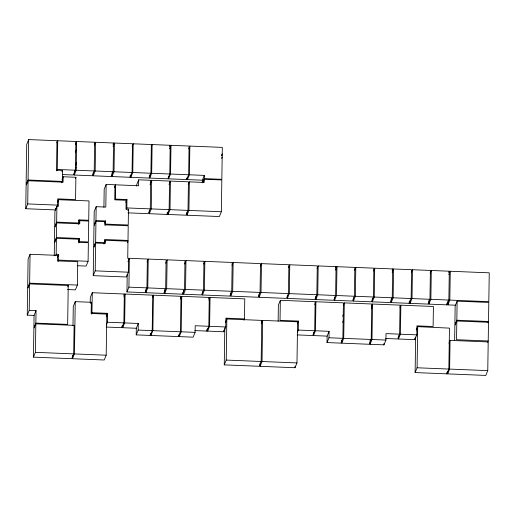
<?xml version="1.0" encoding="UTF-8"?>
<svg xmlns="http://www.w3.org/2000/svg" width="515" height="515" viewBox="0 0 515 515"><rect width="100%" height="100%" fill="white"/><g stroke="black" fill="none" stroke-linecap="round" stroke-linejoin="round"><path stroke-width="0.77" d="M127.218 274.321L126.948 291.947L144.96 292.675L146.93 287.872L147.367 259.032L129.355 258.305L127.952 261.736M327.128 336.121L313.506 335.568L315.476 330.772L329.091 331.319L327.128 336.121L327.025 342.572L340.917 343.132L342.887 338.329L343.428 302.852L315.914 301.745L314.794 304.487M25.75 208.723L26.104 185.555L28.068 180.752L63.1 182.168L63.184 176.761L75.892 177.276L75.557 199.595L57.68 198.874L57.583 205.125L55.614 209.927L25.75 208.723L27.72 203.921L28.068 180.752M28.692 139.578L26.729 144.374L26.111 184.788L28.08 179.986L28.692 139.578L56.959 140.717L56.515 170.201L62.489 170.446L62.328 181.428L61.761 182.799M27.256 315.135L27.656 288.735L29.625 283.932L68.238 285.49L67.652 324.392L35.85 323.111L33.881 327.907L34.074 315.412L36.044 310.609L29.226 310.339L27.256 315.135L34.074 315.412M29.226 310.339L29.625 283.932M30.076 254.275L28.113 259.071L27.668 287.943L29.638 283.141L30.076 254.275L57.609 255.382L57.526 260.905L77.726 261.717L77.372 285.065L75.402 289.868L67.446 289.546M33.436 357.146L33.874 328.628L35.838 323.826L74.102 325.371L73.664 353.889L71.701 358.691L33.436 357.146L35.406 352.344L35.838 323.826M35.85 323.111L36.044 310.609M54.255 255.858L54.448 243.119L56.418 238.316L78.698 239.218L78.653 242.359L88.374 242.752L88.097 261.285L86.127 266.081L77.359 265.734M55.614 209.927L55.639 208.363M56.747 170.845L57.307 169.474L57.744 140.75L75.84 141.477L75.402 170.201L73.439 175.003L62.424 174.559M55.614 255.62L56.174 254.249L56.418 238.316M56.65 222.898L54.68 227.701L54.461 242.327L56.425 237.524L56.65 222.898L79.748 223.832L79.799 220.69L88.709 221.051L88.387 241.96L79.484 241.599L78.917 242.971M56.901 206.219L54.931 211.021L54.693 226.909L56.663 222.107L56.901 206.219L58.472 206.283L58.575 199.704L89.011 200.934L88.722 220.259L78.995 219.866L78.435 221.238M58.028 261.466L58.594 260.094L58.678 254.352L56.174 254.249M74.231 175.036C73.6 170.69 77.565 167.285 76.317 162.811L76.638 141.509L94.638 142.237L94.206 170.961L92.237 175.757L74.231 175.036L76.201 170.233L76.246 167.504M72.982 325.744L73.278 306.444L75.248 301.642L91.342 302.292L91.174 313.481L106.811 314.111L106.193 355.202L104.223 359.998L72.486 358.723L72.531 355.505M72.486 358.723L74.45 353.921L75.248 301.642M78.995 219.866L78.95 223.008L56.663 222.107M79.484 241.599L79.529 238.458L56.425 237.524M90.228 302.318L90.305 297.522L92.275 292.72L124.315 294.014L123.877 322.886L121.907 327.682L106.315 327.057M94.483 145.018L95.61 142.275L113.558 143.003L113.12 171.72L111.156 176.523L93.202 175.802L93.254 172.609M91.406 314.086L91.966 312.714L92.275 292.72M93.234 275.66L93.659 247.844L95.623 243.048L105.318 243.434L105.363 240.293L127.984 241.207L127.726 258.24L128.538 258.273L128.332 272.197L126.362 276.993L93.234 275.66L95.204 270.858L95.623 243.048M93.202 175.802L95.172 170.999L95.61 142.275M95.951 221.341L93.988 226.143L93.666 247.052L95.636 242.25L95.951 221.341L104.86 221.701L104.815 224.843L128.216 225.789L127.997 240.441L127.43 241.812M96.176 206.689L94.206 211.485L94 225.345L95.964 220.549L96.176 206.689L105.807 207.075L106.154 184.434L114.974 184.788L114.742 199.826L126.13 200.284L125.995 209.096L128.467 209.193L128.229 224.997L105.614 224.083L105.047 225.454M103.914 207.191L104.185 189.23L106.154 184.434M103.985 243.981L104.545 242.61L104.59 239.501L127.997 240.441M105.614 224.083L105.659 220.941L95.964 220.549M106.38 324.965L107.506 322.223L107.641 313.345L91.966 312.714M113.043 146.466L114.446 143.035L132.497 143.762L132.065 172.486L130.095 177.282L112.045 176.555L112.103 172.57M112.045 176.555L114.015 171.759L114.446 143.035M127.984 212.856L148.294 213.667L150.258 208.871L150.695 180.295L138.677 179.806L138.587 185.741L115.618 184.814L115.405 199.086L126.954 199.55L126.825 207.931L126.265 209.302M121.907 327.682L121.933 326.079M122.692 327.714L124.656 322.918L138.278 323.465L136.308 328.261L122.692 327.714L122.725 325.306M124.656 322.918L125.1 294.046L152.743 295.159L152.202 330.636L150.238 335.439L136.211 334.872L136.308 328.261M130.095 177.282L130.121 175.692M126.948 291.947L128.917 287.145L129.355 258.305M132.091 146.537L133.211 143.794L151.352 144.522L150.914 173.246L148.944 178.048L130.81 177.315L130.849 174.92M130.81 177.315L132.78 172.512L133.211 143.794M136.687 186.089L136.707 184.608L138.677 179.806M136.211 334.872L138.174 330.07L138.278 323.465M147.103 261.813L148.23 259.071L166.107 259.792L165.669 288.632L163.699 293.428L145.822 292.707L145.874 289.501M145.822 292.707L147.792 287.911L148.23 259.071M151.281 146.614L152.125 144.554L170.201 145.288L169.763 174.006L167.793 178.808L149.717 178.074L149.768 174.888M150 184.447L151.693 180.334L169.57 181.055L169.132 209.631L167.163 214.427L149.286 213.706L149.337 210.532M149.717 178.074L151.687 173.278L152.125 144.554M149.286 213.706L151.256 208.91L151.693 180.334M150.238 335.439L150.258 333.862M152.582 297.245L153.425 295.185L180.965 296.299L180.424 331.776L178.454 336.578L150.914 335.465L150.953 333.102M150.914 335.465L152.884 330.669L153.425 295.185M165.695 263.255L167.105 259.83L184.982 260.551L184.544 289.391L182.574 294.187L164.697 293.466L164.755 289.462M167.163 214.427L167.188 212.843M164.697 293.466L166.667 288.67L167.105 259.83M169.036 184.518L170.446 181.087L188.439 181.814L188.007 210.39L186.037 215.193L168.038 214.465L168.077 212.083M169.577 148.745L170.986 145.32L189.076 146.048L188.638 174.765L186.668 179.568L168.579 178.84L168.617 176.445M168.038 214.465L170.008 209.663L170.446 181.087M168.579 178.84L170.549 174.038L170.986 145.32M178.454 336.578L178.48 335.001M180.623 299.073L181.75 296.331L209.257 297.438L208.82 326.278L195.198 325.731L195.101 332.368L193.131 337.171L179.239 336.61L179.278 334.241M179.239 336.61L181.209 331.808L181.75 296.331M182.574 294.187L182.6 292.591M184.57 264.021L185.979 260.59L203.946 261.317L203.509 290.157L201.539 294.953L183.572 294.232L183.63 290.222M186.668 179.568L186.694 177.971M183.572 294.232L185.542 289.43L185.979 260.59M187.454 179.6L189.423 174.797L204.313 175.403L202.344 180.199L187.454 179.6L187.492 177.205M202.846 182.677L204.255 179.252L221.83 179.96L221.347 211.736L219.377 216.538L186.945 215.225L186.99 212.051M186.945 215.225L188.915 210.429L189.346 181.853L204.204 182.452L204.255 179.252M189.423 174.797L189.861 146.08L222.319 147.387L221.836 179.31L204.262 178.602L202.575 182.716M202.305 182.6L202.344 180.199M203.728 264.092L204.848 261.35L232.181 262.457L231.744 291.297L229.774 296.093L202.447 294.992L202.492 291.786M204.262 178.602L204.313 175.403M202.447 294.992L204.41 290.19L204.848 261.35M194.837 330.598L206.85 331.081L206.876 329.478M208.916 300.213L210.043 297.47L244.773 298.874L244.464 318.901L225.879 318.154L225.75 326.967L223.78 331.763L207.635 331.113L207.674 328.712M207.635 331.113L209.605 326.31L210.043 297.47M223.78 331.763L223.806 330.16M225.441 322.416L226.851 318.985L261.787 320.394L261.163 361.485L259.193 366.281L224.257 364.871L224.823 327.733M224.257 364.871L226.227 360.075L226.851 318.985M232.02 265.238L233.147 262.495L260.493 263.596L260.056 292.436L258.086 297.239L230.739 296.131L230.784 292.926M230.739 296.131L232.709 291.336L233.147 262.495M260.345 266.377L261.472 263.635L288.883 264.742L288.445 293.582L286.475 298.385L259.064 297.277L259.116 294.071M259.064 297.277L261.034 292.475L261.472 263.635M261.26 323.832L262.663 320.401L297.599 321.811L296.981 362.927L295.011 367.729L260.069 366.32L260.12 363.152M260.069 366.32L262.038 361.517L262.663 320.401M278.132 321.128L278.377 305.105L280.34 300.309L315.129 301.713L314.691 330.739L312.721 335.535L297.136 334.911M280.34 300.309L280.038 320.336L298.462 321.083L298.32 330.076L297.477 332.136M288.638 267.517L289.765 264.774L317.272 265.888L316.841 294.728L314.871 299.524L287.357 298.417L287.409 295.211M287.357 298.417L289.327 293.621L289.765 264.774M295.011 367.729L295.031 366.146M313.506 335.568L313.551 332.433M317.053 268.669L318.18 265.927L336.057 266.648L335.619 295.488L333.649 300.284L315.772 299.563L315.824 296.357M315.476 330.772L315.914 301.745M315.772 299.563L317.742 294.767L318.18 265.927M327.025 342.572L328.995 337.769L329.091 331.319M335.561 270.111L336.965 266.68L354.841 267.401L354.404 296.241L352.434 301.043L334.557 300.322L334.608 297.116M334.557 300.322L336.527 295.52L336.965 266.68M354.681 270.182L355.801 267.44L373.858 268.167L373.42 297.007L371.45 301.809L353.399 301.082L353.445 297.876M353.399 301.082L355.363 296.28L355.801 267.44M341.793 340.009L341.735 343.164L369.242 344.271L371.212 339.475L371.753 303.998L344.329 302.891L343.209 305.633M373.568 270.948L374.695 268.206L392.675 268.927L392.237 297.767L390.273 302.569L372.287 301.841L372.339 298.636M372.287 301.841L374.257 297.046L374.695 268.206M370.098 340.331L370.027 344.303L383.952 344.863L383.971 343.434M383.952 344.863L385.922 340.067L386.018 333.617L399.601 334.164L400.046 305.138L372.538 304.03L371.695 306.084M392.179 272.396L393.582 268.965L411.582 269.693L411.144 298.533L409.174 303.329L391.181 302.608L391.239 298.597M391.181 302.608L393.145 297.805L393.582 268.965M400.02 307.223L400.863 305.17L433.418 306.483L433.109 326.51L416.925 325.86L416.79 334.859L414.82 339.655L398.456 338.999L398.501 335.857M398.456 338.999L400.419 334.196L400.863 305.17M409.174 303.329L409.2 301.732M411.331 272.467L412.457 269.725L430.398 270.452L429.961 299.292L427.991 304.088L410.049 303.367L410.101 300.161M410.049 303.367L412.019 298.565L412.457 269.725M414.82 339.655L414.839 338.155M416.294 330.083L417.697 326.658L449.466 328.126L448.842 369.055L446.878 373.851L415.122 372.57L415.65 336.99M415.122 372.57L417.092 367.774L417.697 326.658M430.18 273.227L431.306 270.484L449.299 271.212L448.861 300.052L446.891 304.854L428.898 304.127L428.956 300.123M428.898 304.127L430.868 299.324L431.306 270.484M446.891 304.854L446.917 303.251M446.878 373.851L446.898 372.248M455.814 305.215L447.857 304.893L447.921 300.889M448.938 343.132L450.065 340.389L488.201 341.928L487.763 370.626L485.8 375.422L447.657 373.884L447.696 371.495M449.827 300.091L450.265 271.251L489.25 272.828L488.812 301.668L449.827 300.091L447.857 304.893M447.657 373.884L449.627 369.088L450.065 340.389M454.629 340.615L454.854 325.802L456.824 321.006L488.497 322.281L488.214 340.988L487.654 342.359M456.824 321.006L456.541 339.713L488.214 340.988M457.127 301.153L455.157 305.949L454.867 325.01L456.837 320.214L457.127 301.153L488.799 302.427L488.51 321.489L487.95 322.86M341.735 343.164L343.705 338.361L344.329 302.891M370.027 344.303L371.997 339.507L372.538 304.03M56.901 142.803L57.744 140.75M61.929 171.817L62.489 170.446M75.512 144.252L76.638 141.509M62.058 179.503L63.184 176.761M75.396 152.125L76.523 149.382M57.448 202.447L58.575 199.704M75.467 164.871L76.317 162.811M75.473 165.122L76.317 163.068M75.332 178.647L75.892 177.276M57.558 257.094L58.678 254.352M78.383 224.379L79.799 220.69M112.997 144.374L113.558 143.003M78.402 241.2L79.529 238.458M67.677 286.861L68.238 285.49M114.497 187.557L115.618 184.814M104.815 222.995L105.659 220.941M103.959 243.724L105.363 240.293M125.827 202.292L126.954 199.55M127.907 210.564L128.467 209.193M90.782 303.663L91.342 302.292M127.424 242.578L127.984 241.207M169.641 146.659L170.201 145.288M106.296 314.684L106.856 313.313M106.251 315.483L106.811 314.111M106.238 316.776L107.641 313.345M123.748 295.385L124.315 294.014M123.973 296.788L125.1 294.046M188.735 148.822L189.861 146.08M188.22 184.595L189.346 181.853M221.662 155.311L222.222 153.94M221.65 155.826L222.216 154.455M221.611 158.414L222.177 157.043M180.398 297.67L180.965 296.299M208.697 298.809L209.257 297.438M206.85 331.081L208.82 326.278M243.904 320.272L244.464 318.901M261.227 321.766L261.787 320.394M297.335 323.826L298.462 321.083M335.497 268.019L336.057 266.648M342.681 316.146L343.248 314.774M342.662 322.287L343.228 320.916M371.437 308.858L372.564 306.116M392.115 270.298L392.675 268.927M399.601 334.164L397.638 338.967L385.651 338.477M448.732 272.583L449.299 271.212M448.855 274.682L450.265 271.251M95.172 170.999L113.12 171.72M57.307 169.474L75.402 170.201M76.201 170.233L94.206 170.961M114.015 171.759L132.065 172.486M132.78 172.512L150.914 173.246M151.687 173.278L169.763 174.006M170.549 174.038L188.638 174.765M28.08 179.986L62.328 181.428M27.72 203.921L57.583 205.125M126.825 207.931L150.258 208.871M151.256 208.91L169.132 209.631M170.008 209.663L188.007 210.39M188.915 210.429L221.347 211.736M95.636 242.25L104.545 242.61M58.594 260.094L88.097 261.285M95.204 270.858L128.332 272.197M29.638 283.141L77.372 285.065M128.917 287.145L146.93 287.872M147.792 287.911L165.669 288.632M166.667 288.67L184.544 289.391M185.542 289.43L203.509 290.157M204.41 290.19L231.744 291.297M232.709 291.336L260.056 292.436M261.034 292.475L288.445 293.582M289.327 293.621L316.841 294.728M317.742 294.767L335.619 295.488M336.527 295.52L354.404 296.241M355.363 296.28L373.42 297.007M374.257 297.046L392.237 297.767M393.145 297.805L411.144 298.533M412.019 298.565L429.961 299.292M430.868 299.324L448.861 300.052M456.837 320.214L488.51 321.489M107.506 322.223L123.877 322.886M209.605 326.31L225.75 326.967M298.32 330.076L314.691 330.739M400.419 334.196L416.79 334.859M138.174 330.07L152.202 330.636M152.884 330.669L180.424 331.776M181.209 331.808L195.101 332.368M328.995 337.769L342.887 338.329M343.705 338.361L371.212 339.475M371.997 339.507L385.922 340.067M35.406 352.344L73.664 353.889M74.45 353.921L106.193 355.202M226.227 360.075L261.163 361.485M262.038 361.517L296.981 362.927M417.092 367.774L448.842 369.055M449.627 369.088L487.763 370.626"/></g></svg>
